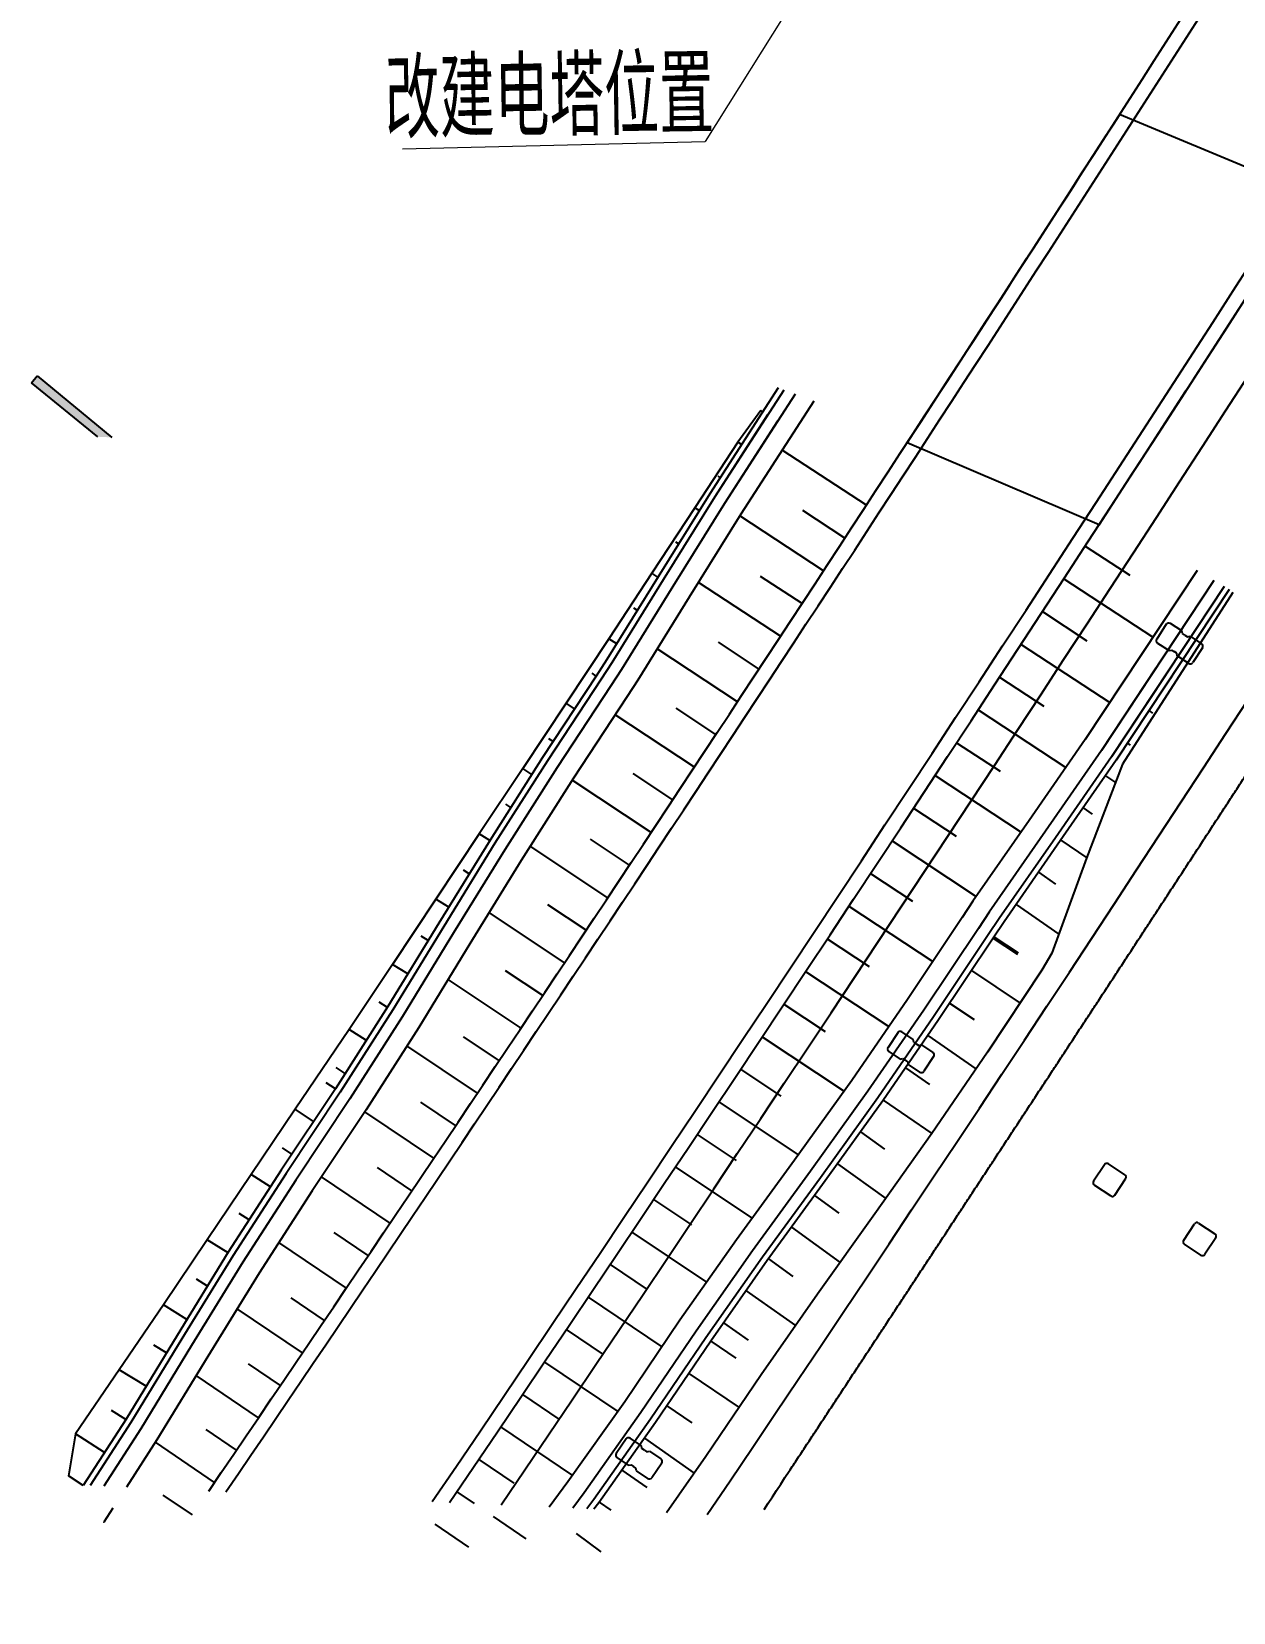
# Model space of a CAD drawing. Extents: x 141823 to 183823, y -39186 to 56515.
# Drawn here: x 147262 to 149103, y -18157 to -15735 of the extents above; entities that cross this region are included whole.
import ezdxf
from ezdxf.enums import TextEntityAlignment as Align

# ---------------------------------------------------------------- set-up
doc = ezdxf.new("R2010")
doc.units = 0
doc.header["$LTSCALE"] = 1000
doc.header["$MEASUREMENT"] = 0
for name, color, linetype in [('0-文字', 7, 'Continuous'), ('0-段落划分', 2, 'Continuous'), ('ql', 7, 'Continuous'), ('指北针', 7, 'Continuous'), ('桥-立柱', 5, 'Continuous')]:
    doc.layers.add(name, color=color, linetype=linetype)
doc.layers.add('标注', color=4, linetype='Continuous', lineweight=15)
doc.styles.get("Standard").update_dxf_attribs({"font": 'hztxt_e.shx', "width": 0.7, "bigfont": 'hztxt.shx'})

# ---------------------------------------------------------------- blocks, each defined once
blk = doc.blocks.new('ac')
at = {"layer": '指北针', "linetype": 'Continuous'}
blk.add_hatch(color=256, dxfattribs=at).paths.add_polyline_path([(-9952663.494, 2543638.207), (-9952663.494, 2543638.932), (-9952666.451, 2543634.978), (-9952666.085, 2543634.704)])
at = {"layer": '0-段落划分', "color": 2, "linetype": 'Continuous'}
for p, q in [((-9952653.776, 2543693.52), (-9952653.747, 2543693.569)), ((-9952658.575, 2543687.837), (-9952655.828, 2543692.504)), ((-9952652.058, 2543692.496), (-9952651.944, 2543692.687)), ((-9952650.34, 2543691.472), (-9952650.256, 2543691.614)), ((-9952660.299, 2543688.851), (-9952658.924, 2543691.19)), ((-9952648.632, 2543690.432), (-9952648.301, 2543690.962)), ((-9952655.126, 2543685.81), (-9952652.38, 2543690.477)), ((-9952656.85, 2543686.824), (-9952655.475, 2543689.163)), ((-9952646.935, 2543689.373), (-9952646.641, 2543689.845)), ((-9952645.239, 2543688.314), (-9952644.391, 2543689.673)), ((-9952651.68, 2543683.779), (-9952648.956, 2543688.396)), ((-9952641.853, 2543686.185), (-9952640.437, 2543688.436)), ((-9952643.546, 2543687.249), (-9952642.978, 2543688.151)), ((-9952653.403, 2543684.795), (-9952652.03, 2543687.123)), ((-9952648.237, 2543681.743), (-9952645.556, 2543686.271)), ((-9952640.15, 2543685.135), (-9952639.381, 2543686.412)), ((-9952640.078, 2543685.091), (-9952639.31, 2543686.372)), ((-9952638.363, 2543684.063), (-9952636.826, 2543686.626)), ((-9952649.958, 2543682.762), (-9952648.606, 2543685.048)), ((-9952636.648, 2543683.034), (-9952635.879, 2543684.316)), ((-9952634.941, 2543681.992), (-9952633.359, 2543684.533)), ((-9952644.796, 2543679.703), (-9952642.163, 2543684.136)), ((-9952646.516, 2543680.724), (-9952645.188, 2543682.964)), ((-9952641.358, 2543677.659), (-9952638.732, 2543682.068)), ((-9952633.243, 2543680.935), (-9952632.45, 2543682.209)), ((-9952631.544, 2543679.879), (-9952629.955, 2543682.432)), ((-9952643.077, 2543678.682), (-9952641.764, 2543680.891)), ((-9952628.188, 2543677.704), (-9952626.537, 2543680.249)), ((-9952637.922, 2543675.61), (-9952635.31, 2543679.985)), ((-9952629.866, 2543678.792), (-9952629.044, 2543680.059)), ((-9952639.64, 2543676.635), (-9952638.327, 2543678.837)), ((-9952634.489, 2543673.557), (-9952631.915, 2543677.858)), ((-9952626.513, 2543676.61), (-9952625.674, 2543677.883)), ((-9952624.843, 2543675.51), (-9952623.158, 2543678.069)), ((-9952661.852, 2543677.584), (-9952664.458, 2543673.154)), ((-9952660.128, 2543676.57), (-9952661.429, 2543674.36)), ((-9952636.206, 2543674.584), (-9952634.908, 2543676.755)), ((-9952658.405, 2543675.555), (-9952661.003, 2543671.149)), ((-9952631.059, 2543671.5), (-9952628.552, 2543675.677)), ((-9952623.172, 2543674.41), (-9952622.326, 2543675.696)), ((-9952621.484, 2543673.338), (-9952619.831, 2543675.948)), ((-9952656.682, 2543674.539), (-9952657.97, 2543672.357)), ((-9952632.774, 2543672.529), (-9952631.503, 2543674.648)), ((-9952654.96, 2543673.521), (-9952657.513, 2543669.204)), ((-9952627.631, 2543669.438), (-9952625.201, 2543673.474)), ((-9952619.794, 2543672.268), (-9952618.966, 2543673.576)), ((-9952618.838, 2543671.662), (-9952618.028, 2543672.985)), ((-9952617.131, 2543670.618), (-9952615.512, 2543673.267)), ((-9952653.239, 2543672.503), (-9952654.504, 2543670.368)), ((-9952629.345, 2543670.47), (-9952628.111, 2543672.523)), ((-9952666.376, 2543672.072), (-9952666.43, 2543671.978)), ((-9952651.519, 2543671.483), (-9952654.022, 2543667.261)), ((-9952624.206, 2543667.372), (-9952621.829, 2543671.309)), ((-9952664.646, 2543671.067), (-9952664.762, 2543670.868)), ((-9952615.425, 2543669.575), (-9952614.615, 2543670.899)), ((-9952613.729, 2543668.516), (-9952612.056, 2543671.137)), ((-9952662.917, 2543670.062), (-9952662.978, 2543669.957)), ((-9952649.799, 2543670.462), (-9952651.038, 2543668.374)), ((-9952625.918, 2543668.406), (-9952624.72, 2543670.393)), ((-9952661.179, 2543669.073), (-9952661.313, 2543668.833)), ((-9952648.079, 2543669.44), (-9952650.557, 2543665.275)), ((-9952620.784, 2543665.302), (-9952618.43, 2543669.186)), ((-9952659.432, 2543668.1), (-9952659.511, 2543667.958)), ((-9952646.361, 2543668.417), (-9952647.599, 2543666.338)), ((-9952622.495, 2543666.338), (-9952621.316, 2543668.287)), ((-9952612.043, 2543667.44), (-9952611.204, 2543668.753)), ((-9952644.643, 2543667.393), (-9952647.119, 2543663.245)), ((-9952657.685, 2543667.126), (-9952657.866, 2543666.799)), ((-9952617.364, 2543663.227), (-9952615.019, 2543667.087)), ((-9952610.357, 2543666.364), (-9952609.974, 2543666.964)), ((-9952608.694, 2543665.252), (-9952607.823, 2543666.555)), ((-9952655.937, 2543666.154), (-9952656.04, 2543665.968)), ((-9952642.926, 2543666.368), (-9952644.155, 2543664.31)), ((-9952619.073, 2543664.265), (-9952617.897, 2543666.203)), ((-9952654.189, 2543665.181), (-9952654.42, 2543664.766)), ((-9952641.209, 2543665.342), (-9952643.653, 2543661.259)), ((-9952613.946, 2543661.148), (-9952611.641, 2543664.931)), ((-9952652.488, 2543664.21), (-9952652.616, 2543663.993)), ((-9952639.493, 2543664.315), (-9952640.701, 2543662.298)), ((-9952615.655, 2543662.188), (-9952614.493, 2543664.099)), ((-9952637.777, 2543663.286), (-9952640.16, 2543659.316)), ((-9952650.766, 2543663.192), (-9952651.028, 2543662.749)), ((-9952609.358, 2543660.985), (-9952608.305, 2543662.708)), ((-9952649.044, 2543662.175), (-9952649.178, 2543661.948)), ((-9952636.063, 2543662.257), (-9952637.236, 2543660.304)), ((-9952612.239, 2543660.107), (-9952611.105, 2543661.965)), ((-9952647.315, 2543661.169), (-9952647.589, 2543660.691)), ((-9952634.349, 2543661.226), (-9952636.656, 2543657.391)), ((-9952645.58, 2543660.175), (-9952645.726, 2543659.919)), ((-9952632.635, 2543660.195), (-9952633.768, 2543658.314)), ((-9952610.532, 2543659.065), (-9952609.974, 2543659.978)), ((-9952608.826, 2543658.022), (-9952607.734, 2543659.805)), ((-9952643.844, 2543659.181), (-9952644.148, 2543658.631)), ((-9952630.923, 2543659.162), (-9952633.16, 2543655.453)), ((-9952642.093, 2543658.215), (-9952642.262, 2543657.909)), ((-9952629.211, 2543658.128), (-9952630.32, 2543656.294)), ((-9952640.343, 2543657.248), (-9952640.714, 2543656.576)), ((-9952627.499, 2543657.093), (-9952629.696, 2543653.46)), ((-9952638.59, 2543656.285), (-9952638.791, 2543655.915)), ((-9952625.788, 2543656.057), (-9952626.887, 2543654.245)), ((-9952636.835, 2543655.326), (-9952637.276, 2543654.518)), ((-9952635.08, 2543654.366), (-9952635.329, 2543653.933)), ((-9952624.078, 2543655.02), (-9952626.274, 2543651.405)), ((-9952622.369, 2543653.982), (-9952623.46, 2543652.187)), ((-9952633.346, 2543653.37), (-9952633.867, 2543652.462)), ((-9952620.66, 2543652.943), (-9952622.823, 2543649.391)), ((-9952631.612, 2543652.373), (-9952631.885, 2543651.898)), ((-9952630.793, 2543651.903), (-9952631.081, 2543651.424)), ((-9952618.952, 2543651.903), (-9952620.022, 2543650.147)), ((-9952629.079, 2543650.873), (-9952629.659, 2543649.907)), ((-9952617.244, 2543650.861), (-9952619.341, 2543647.424)), ((-9952627.364, 2543649.843), (-9952627.657, 2543649.356)), ((-9952615.538, 2543649.819), (-9952616.565, 2543648.137)), ((-9952625.642, 2543648.827), (-9952626.224, 2543647.82)), ((-9952613.831, 2543648.775), (-9952615.841, 2543645.494)), ((-9952623.91, 2543647.826), (-9952624.212, 2543647.304)), ((-9952612.126, 2543647.73), (-9952613.105, 2543646.132)), ((-9952622.179, 2543646.825), (-9952622.784, 2543645.732)), ((-9952610.421, 2543646.685), (-9952612.332, 2543643.573)), ((-9952620.429, 2543645.856), (-9952620.751, 2543645.274)), ((-9952608.717, 2543645.638), (-9952609.66, 2543644.104)), ((-9952618.679, 2543644.888), (-9952619.362, 2543643.653)), ((-9952616.926, 2543643.925), (-9952617.287, 2543643.265)), ((-9952615.171, 2543642.966), (-9952615.942, 2543641.554)), ((-9952613.416, 2543642.007), (-9952613.845, 2543641.266)), ((-9952611.686, 2543641.004), (-9952612.571, 2543639.477)), ((-9952609.955, 2543640.001), (-9952610.411, 2543639.214))]:
    blk.add_line(p, q, dxfattribs=at)
at = {"layer": '0-段落划分', "color": 2, "flags": 128}
blk.add_lwpolyline([(-9952610.375, 2543674.786), (-9952610.71, 2543674.984), (-9952611.044, 2543675.183), (-9952611.379, 2543675.381), (-9952611.713, 2543675.579), (-9952612.048, 2543675.777), (-9952612.383, 2543675.976, -0.000001), (-9952612.717, 2543676.174, -0.000001), (-9952613.052, 2543676.372, -0.000001), (-9952613.386, 2543676.57, -0.000002), (-9952613.721, 2543676.768, -0.000002), (-9952614.055, 2543676.967, -0.000002), (-9952614.39, 2543677.165, -0.000002), (-9952614.724, 2543677.363, -0.000002), (-9952615.059, 2543677.561, -0.000002), (-9952615.393, 2543677.759, -0.000003), (-9952615.728, 2543677.957, -0.000003), (-9952616.062, 2543678.156, -0.000003), (-9952616.397, 2543678.354, -0.000003), (-9952616.731, 2543678.552, -0.000003), (-9952617.066, 2543678.75, -0.000003), (-9952617.4, 2543678.948, -0.000004), (-9952617.735, 2543679.146, -0.000004), (-9952618.069, 2543679.344, -0.000004), (-9952618.404, 2543679.542, -0.000004), (-9952618.738, 2543679.741, -0.000004), (-9952619.073, 2543679.939, -0.000005), (-9952619.407, 2543680.137, -0.000005), (-9952619.742, 2543680.335, -0.000005), (-9952620.076, 2543680.533, -0.000005), (-9952620.411, 2543680.731, -0.000005), (-9952620.745, 2543680.929, -0.000005), (-9952621.08, 2543681.127, -0.000006), (-9952621.414, 2543681.325, -0.000006), (-9952621.749, 2543681.523, -0.000006), (-9952622.083, 2543681.721, -0.000006), (-9952622.418, 2543681.919, -0.000006), (-9952622.752, 2543682.117, -0.000006), (-9952623.087, 2543682.315, -0.000007), (-9952623.421, 2543682.513, -0.000007), (-9952623.756, 2543682.711, -0.000007), (-9952624.09, 2543682.909, -0.000007), (-9952624.425, 2543683.107, -0.000007), (-9952624.759, 2543683.305, -0.000007), (-9952625.094, 2543683.503, -0.000008), (-9952625.428, 2543683.7, -0.000008), (-9952625.763, 2543683.898, -0.000008), (-9952626.097, 2543684.096, -0.000008), (-9952626.432, 2543684.294, -0.000008), (-9952626.766, 2543684.492, -0.000008), (-9952627.101, 2543684.69, -0.000009), (-9952627.435, 2543684.887, -0.000009), (-9952627.77, 2543685.085, -0.000009), (-9952628.104, 2543685.283, -0.000009), (-9952628.439, 2543685.481, -0.000009), (-9952628.773, 2543685.679, -0.000009), (-9952629.108, 2543685.876, -0.00001), (-9952629.442, 2543686.074, -0.00001), (-9952629.777, 2543686.272, -0.00001), (-9952630.111, 2543686.469, -0.00001), (-9952630.446, 2543686.667, -0.00001), (-9952630.78, 2543686.865, -0.00001), (-9952631.115, 2543687.062, -0.000011), (-9952631.45, 2543687.26, -0.000011), (-9952631.784, 2543687.458, -0.000011), (-9952632.119, 2543687.655, -0.000011), (-9952632.453, 2543687.853, -0.000011), (-9952632.788, 2543688.05, -0.000011), (-9952633.122, 2543688.248, -0.000012), (-9952633.457, 2543688.445, -0.000012), (-9952633.791, 2543688.643, -0.000012), (-9952634.126, 2543688.84, -0.000012), (-9952634.461, 2543689.038, -0.000012), (-9952634.795, 2543689.235, -0.000012), (-9952635.13, 2543689.432, -0.000013), (-9952635.464, 2543689.63, -0.000013), (-9952635.799, 2543689.827, -0.000013), (-9952636.134, 2543690.025, -0.000013), (-9952636.468, 2543690.222, -0.000013), (-9952636.803, 2543690.419, -0.000013), (-9952637.137, 2543690.617, -0.000014), (-9952637.472, 2543690.814, -0.000014), (-9952637.807, 2543691.011, -0.000014), (-9952638.141, 2543691.208, -0.000014), (-9952638.476, 2543691.405, -0.000014), (-9952638.811, 2543691.603, -0.000015), (-9952639.145, 2543691.8, -0.000015), (-9952639.48, 2543691.997, -0.000015), (-9952639.815, 2543692.194, -0.000015), (-9952640.149, 2543692.391, -0.000015), (-9952640.484, 2543692.588, -0.000015), (-9952640.819, 2543692.785, -0.000016), (-9952641.153, 2543692.982, -0.000016), (-9952641.488, 2543693.179, -0.000016), (-9952641.823, 2543693.376, -0.000016), (-9952642.157, 2543693.573, -0.000016), (-9952642.492, 2543693.77, -0.000016), (-9952642.827, 2543693.967, -0.000017), (-9952643.162, 2543694.164, -0.000017), (-9952643.496, 2543694.361, -0.000017), (-9952643.831, 2543694.558, -0.000017), (-9952644.166, 2543694.754, -0.000017), (-9952644.501, 2543694.951, -0.000017), (-9952644.835, 2543695.148, -0.000018), (-9952645.17, 2543695.345, -0.000018), (-9952645.505, 2543695.541, -0.000018), (-9952645.84, 2543695.738, -0.000018), (-9952646.175, 2543695.935, -0.000018), (-9952646.51, 2543696.131, -0.000018), (-9952646.844, 2543696.328, -0.000019), (-9952647.179, 2543696.524, -0.000019), (-9952647.514, 2543696.721, -0.000019), (-9952647.849, 2543696.918, -0.000019), (-9952648.184, 2543697.114, -0.000019), (-9952648.519, 2543697.31, -0.000019), (-9952648.854, 2543697.507, -0.00002), (-9952649.189, 2543697.703, -0.00002), (-9952649.523, 2543697.9, -0.00002), (-9952649.858, 2543698.096, -0.00002), (-9952650.193, 2543698.292, -0.00002), (-9952650.528, 2543698.489, -0.00002)], format="xyb", dxfattribs=at)
at = {"layer": '0-段落划分', "color": 2, "linetype": 'Continuous', "flags": 128}
for points in [[(-9952658.287, 2543696.483), (-9952649.264, 2543691.279), (-9952644.377, 2543689.668), (-9952639.445, 2543688.125), (-9952638.552, 2543687.659)], [(-9952658.574, 2543696.029), (-9952649.611, 2543690.689), (-9952645.347, 2543688.028), (-9952641.092, 2543685.352), (-9952640.231, 2543684.833)], [(-9952658.428, 2543696.291), (-9952649.459, 2543690.948), (-9952645.194, 2543688.286), (-9952640.939, 2543685.61), (-9952640.078, 2543685.091)], [(-9952658.853, 2543695.497), (-9952649.916, 2543690.172), (-9952645.652, 2543687.512), (-9952641.398, 2543684.836), (-9952640.538, 2543684.318)], [(-9952659.314, 2543694.608), (-9952650.423, 2543689.312), (-9952646.161, 2543686.652), (-9952641.909, 2543683.976), (-9952641.049, 2543683.458)], [(-9952653.928, 2543693.261), (-9952649.611, 2543690.689), (-9952645.347, 2543688.028), (-9952641.092, 2543685.352), (-9952640.231, 2543684.833)], [(-9952654.232, 2543692.744), (-9952649.916, 2543690.172), (-9952645.652, 2543687.512), (-9952641.398, 2543684.836), (-9952640.538, 2543684.318)], [(-9952638.552, 2543687.659), (-9952634.237, 2543685.075), (-9952629.956, 2543682.433), (-9952625.716, 2543679.725), (-9952621.491, 2543676.99), (-9952617.231, 2543674.316), (-9952617.231, 2543674.316)], [(-9952640.078, 2543685.091), (-9952635.769, 2543682.507), (-9952631.501, 2543679.852), (-9952627.282, 2543677.117), (-9952623.083, 2543674.351), (-9952618.838, 2543671.662), (-9952618.838, 2543671.662)], [(-9952640.538, 2543684.318), (-9952636.23, 2543681.734), (-9952631.964, 2543679.08), (-9952627.746, 2543676.345), (-9952623.547, 2543673.58), (-9952619.304, 2543670.892), (-9952619.304, 2543670.892)], [(-9952640.538, 2543684.318), (-9952636.23, 2543681.734), (-9952631.964, 2543679.08), (-9952627.746, 2543676.345), (-9952623.547, 2543673.58), (-9952619.304, 2543670.892), (-9952619.304, 2543670.892)], [(-9952640.231, 2543684.833), (-9952635.922, 2543682.249), (-9952631.655, 2543679.595), (-9952627.437, 2543676.86), (-9952623.238, 2543674.094), (-9952618.993, 2543671.405), (-9952618.993, 2543671.405)], [(-9952640.231, 2543684.833), (-9952635.922, 2543682.249), (-9952631.655, 2543679.595), (-9952627.437, 2543676.86), (-9952623.238, 2543674.094), (-9952618.993, 2543671.405), (-9952618.993, 2543671.405)], [(-9952641.049, 2543683.458), (-9952636.742, 2543680.875), (-9952632.477, 2543678.222), (-9952628.261, 2543675.489), (-9952624.063, 2543672.725), (-9952619.821, 2543670.037), (-9952619.821, 2543670.037)], [(-9952667.032, 2543674.649), (-9952661.1, 2543671.202), (-9952656.74, 2543668.773), (-9952652.379, 2543666.346), (-9952651.518, 2543665.842)], [(-9952617.231, 2543674.316), (-9952612.939, 2543671.696), (-9952609.974, 2543669.818)], [(-9952667.53, 2543673.089), (-9952661.912, 2543669.825), (-9952657.555, 2543667.397), (-9952653.195, 2543664.971), (-9952652.335, 2543664.467)], [(-9952667.343, 2543673.675), (-9952661.607, 2543670.342), (-9952657.249, 2543667.914), (-9952652.889, 2543665.487), (-9952652.028, 2543664.983)], [(-9952667.624, 2543672.797), (-9952662.065, 2543669.567), (-9952657.707, 2543667.139), (-9952653.349, 2543664.713), (-9952652.488, 2543664.21)], [(-9952666.224, 2543672.33), (-9952661.912, 2543669.825), (-9952657.555, 2543667.397), (-9952653.195, 2543664.971), (-9952652.335, 2543664.467)], [(-9952665.92, 2543672.848), (-9952661.607, 2543670.342), (-9952657.249, 2543667.914), (-9952652.889, 2543665.487), (-9952652.028, 2543664.983)], [(-9952666.43, 2543671.978), (-9952664.762, 2543670.868), (-9952661.313, 2543668.833), (-9952657.866, 2543666.799), (-9952654.42, 2543664.766), (-9952651.028, 2543662.749), (-9952647.589, 2543660.691), (-9952644.148, 2543658.631), (-9952640.714, 2543656.576), (-9952637.276, 2543654.518), (-9952633.867, 2543652.462), (-9952629.659, 2543649.907), (-9952626.224, 2543647.82), (-9952622.784, 2543645.732), (-9952619.362, 2543643.653), (-9952615.942, 2543641.554), (-9952612.571, 2543639.477), (-9952610.411, 2543639.214)], [(-9952618.993, 2543671.405), (-9952614.707, 2543668.784), (-9952610.471, 2543666.081), (-9952609.974, 2543665.748)], [(-9952618.993, 2543671.405), (-9952614.707, 2543668.784), (-9952610.471, 2543666.081), (-9952609.974, 2543665.748)], [(-9952618.838, 2543671.662), (-9952614.551, 2543669.041), (-9952610.315, 2543666.337), (-9952609.974, 2543666.109)], [(-9952619.304, 2543670.892), (-9952615.018, 2543668.271), (-9952610.784, 2543665.569), (-9952609.974, 2543665.026)], [(-9952619.304, 2543670.892), (-9952615.018, 2543668.271), (-9952610.784, 2543665.569), (-9952609.974, 2543665.026)], [(-9952619.821, 2543670.037), (-9952615.537, 2543667.418), (-9952611.304, 2543664.716), (-9952609.974, 2543663.825)], [(-9952651.518, 2543665.842), (-9952647.222, 2543663.304), (-9952642.892, 2543660.823), (-9952638.52, 2543658.41), (-9952634.138, 2543656.015), (-9952629.81, 2543653.529), (-9952629.81, 2543653.529)], [(-9952652.028, 2543664.983), (-9952647.734, 2543662.446), (-9952643.405, 2543659.966), (-9952639.035, 2543657.554), (-9952634.654, 2543655.159), (-9952630.327, 2543652.673), (-9952630.327, 2543652.673)], [(-9952652.028, 2543664.983), (-9952647.734, 2543662.446), (-9952643.405, 2543659.966), (-9952639.035, 2543657.554), (-9952634.654, 2543655.159), (-9952630.327, 2543652.673), (-9952630.327, 2543652.673)], [(-9952652.488, 2543664.21), (-9952648.195, 2543661.673), (-9952643.867, 2543659.194), (-9952639.499, 2543656.782), (-9952635.119, 2543654.388), (-9952630.793, 2543651.903), (-9952630.793, 2543651.903)], [(-9952652.335, 2543664.467), (-9952648.041, 2543661.93), (-9952643.713, 2543659.451), (-9952639.344, 2543657.039), (-9952634.964, 2543654.645), (-9952630.638, 2543652.16), (-9952630.638, 2543652.16)], [(-9952652.335, 2543664.467), (-9952648.041, 2543661.93), (-9952643.713, 2543659.451), (-9952639.344, 2543657.039), (-9952634.964, 2543654.645), (-9952630.638, 2543652.16), (-9952630.638, 2543652.16)], [(-9952629.81, 2543653.529), (-9952625.532, 2543650.958), (-9952621.211, 2543648.458), (-9952616.84, 2543646.04), (-9952612.455, 2543643.644), (-9952609.974, 2543642.206)], [(-9952630.638, 2543652.16), (-9952626.362, 2543649.591), (-9952622.044, 2543647.092), (-9952617.675, 2543644.675), (-9952613.291, 2543642.281), (-9952609.974, 2543640.359)], [(-9952630.638, 2543652.16), (-9952626.362, 2543649.591), (-9952622.044, 2543647.092), (-9952617.675, 2543644.675), (-9952613.291, 2543642.281), (-9952609.974, 2543640.359)], [(-9952630.327, 2543652.673), (-9952626.051, 2543650.104), (-9952621.731, 2543647.605), (-9952617.362, 2543645.187), (-9952612.977, 2543642.792), (-9952609.974, 2543641.052)], [(-9952630.327, 2543652.673), (-9952626.051, 2543650.104), (-9952621.731, 2543647.605), (-9952617.362, 2543645.187), (-9952612.977, 2543642.792), (-9952609.974, 2543641.052)], [(-9952630.793, 2543651.903), (-9952626.518, 2543649.334), (-9952622.2, 2543646.836), (-9952617.831, 2543644.419), (-9952613.448, 2543642.025), (-9952609.955, 2543640.001)], [(-9952608.874, 2543641.569), (-9952608.134, 2543641.14), (-9952608.134, 2543641.14)]]:
    blk.add_lwpolyline(points, dxfattribs=at)
at = {"layer": '0-段落划分', "color": 2}
for radius, start in [(3170.751, 58.687986), (3161.751, 58.588725), (3159.501, 58.563804), (3158.751, 58.555488), (3149.751, 58.455328), (3149.001, 58.44695)]:
    blk.add_arc((-9954257.807, 2540962.97), radius, start, 61.095892, dxfattribs=at)
at = {"layer": 'ql', "color": 1, "linetype": 'Continuous'}
for p, q in [((-9952678.754, 2543699.58), (-9952682.403, 2543689.562)), ((-9952661.421, 2543689.505), (-9952665.133, 2543679.511))]:
    blk.add_line(p, q, dxfattribs=at)
for radius, start, end in [(3159.501, 59.651022, 60.014597), (3149.001, 59.617431, 59.981004)]:
    blk.add_arc((-9954257.807, 2540962.97), radius, start, end, dxfattribs=at)
at = {"layer": '指北针', "linetype": 'Continuous'}
for p, q in [((-9952666.451, 2543634.978), (-9952663.494, 2543638.932)), ((-9952663.494, 2543638.207), (-9952666.085, 2543634.704)), ((-9952666.085, 2543634.704), (-9952666.451, 2543634.978))]:
    blk.add_line(p, q, dxfattribs=at)
at = {"layer": '标注', "linetype": 'ByBlock'}
for p in [(-9952692.916, 2543675.73), (-9952678.923, 2543653.055)]:
    blk.add_line(p, (-9952680.014, 2543668.477), dxfattribs=at)
at = {"layer": '桥-立柱', "color": 1, "linetype": 'Continuous'}
for p, q in [((-9952625.321, 2543697.171), (-9952624.46, 2543696.662)), ((-9952626.035, 2543696.257), (-9952625.527, 2543697.118)), ((-9952624.407, 2543696.456), (-9952624.916, 2543695.595)), ((-9952625.121, 2543695.543), (-9952625.982, 2543696.051)), ((-9952655.949, 2543694.412), (-9952655.595, 2543695.016)), ((-9952655.39, 2543695.07), (-9952654.613, 2543694.614)), ((-9952656.202, 2543693.981), (-9952656.556, 2543693.377)), ((-9952656.065, 2543694.017), (-9952656.202, 2543693.981)), ((-9952655.989, 2543694.146), (-9952656.065, 2543694.017)), ((-9952655.989, 2543694.146), (-9952655.914, 2543694.276)), ((-9952655.914, 2543694.276), (-9952655.949, 2543694.412)), ((-9952654.56, 2543694.409), (-9952654.914, 2543693.805)), ((-9952656.503, 2543693.172), (-9952655.727, 2543692.717)), ((-9952655.521, 2543692.77), (-9952655.167, 2543693.374)), ((-9952655.203, 2543693.511), (-9952655.127, 2543693.64)), ((-9952655.167, 2543693.374), (-9952655.203, 2543693.511)), ((-9952655.051, 2543693.77), (-9952655.127, 2543693.64)), ((-9952654.914, 2543693.805), (-9952655.051, 2543693.77)), ((-9952628.324, 2543692.382), (-9952628.833, 2543691.521)), ((-9952627.258, 2543691.927), (-9952628.119, 2543692.435)), ((-9952627.713, 2543690.86), (-9952627.205, 2543691.721)), ((-9952628.78, 2543691.316), (-9952627.919, 2543690.807)), ((-9952634.456, 2543681.694), (-9952634.097, 2543682.295)), ((-9952633.892, 2543682.346), (-9952633.119, 2543681.885)), ((-9952634.713, 2543681.264), (-9952635.072, 2543680.663)), ((-9952634.576, 2543681.299), (-9952634.713, 2543681.264)), ((-9952634.499, 2543681.428), (-9952634.576, 2543681.299)), ((-9952634.499, 2543681.428), (-9952634.422, 2543681.557)), ((-9952634.422, 2543681.557), (-9952634.456, 2543681.694)), ((-9952633.563, 2543681.044), (-9952633.64, 2543680.915)), ((-9952633.426, 2543681.078), (-9952633.563, 2543681.044)), ((-9952633.067, 2543681.679), (-9952633.426, 2543681.078)), ((-9952635.02, 2543680.458), (-9952634.247, 2543679.996)), ((-9952634.041, 2543680.048), (-9952633.682, 2543680.649)), ((-9952633.717, 2543680.786), (-9952633.64, 2543680.915)), ((-9952633.682, 2543680.649), (-9952633.717, 2543680.786)), ((-9952613.064, 2543668.806), (-9952612.701, 2543669.404)), ((-9952612.494, 2543669.454), (-9952611.725, 2543668.986)), ((-9952613.324, 2543668.379), (-9952613.688, 2543667.78)), ((-9952613.187, 2543668.412), (-9952613.324, 2543668.379)), ((-9952613.109, 2543668.54), (-9952613.187, 2543668.412)), ((-9952613.109, 2543668.54), (-9952613.031, 2543668.668)), ((-9952613.031, 2543668.668), (-9952613.064, 2543668.806)), ((-9952612.176, 2543668.149), (-9952612.254, 2543668.021)), ((-9952612.039, 2543668.182), (-9952612.176, 2543668.149)), ((-9952611.675, 2543668.78), (-9952612.039, 2543668.182)), ((-9952613.637, 2543667.574), (-9952612.869, 2543667.107)), ((-9952612.662, 2543667.157), (-9952612.299, 2543667.755)), ((-9952612.332, 2543667.892), (-9952612.254, 2543668.021)), ((-9952612.299, 2543667.755), (-9952612.332, 2543667.892))]:
    blk.add_line(p, q, dxfattribs=at)
for centre, start, end in [((-9952625.397, 2543697.041), 59.42593, 149.42593), ((-9952624.536, 2543696.533), 329.42593, 59.42593), ((-9952625.906, 2543696.18), 149.42593, 239.42593), ((-9952625.045, 2543695.672), 239.42593, 329.42593), ((-9952655.466, 2543694.94), 59.5996, 149.5996), ((-9952654.689, 2543694.485), 329.5996, 59.5996), ((-9952656.427, 2543693.302), 149.5996, 239.5996), ((-9952655.651, 2543692.846), 239.5996, 329.5996), ((-9952628.195, 2543692.306), 59.42593, 149.42593), ((-9952628.704, 2543691.445), 149.42593, 239.42593), ((-9952627.334, 2543691.797), 329.42593, 59.42593), ((-9952627.843, 2543690.936), 239.42593, 329.42593), ((-9952633.968, 2543682.218), 59.1477, 149.1477), ((-9952633.196, 2543681.756), 329.1477, 59.1477), ((-9952634.943, 2543680.587), 149.1477, 239.1477), ((-9952634.17, 2543680.125), 239.1477, 329.1477), ((-9952612.572, 2543669.326), 58.6958, 148.69581), ((-9952611.803, 2543668.858), 328.69581, 58.69581), ((-9952613.56, 2543667.703), 148.69581, 238.69581), ((-9952612.791, 2543667.235), 238.69581, 328.69581)]:
    blk.add_arc(centre, 0.15, start, end, dxfattribs=at)
at = {"layer": '0-文字', "ltscale": 1000, "width": 0.7}
blk.add_text('改建电塔位置', height=4, rotation=93.55634, dxfattribs=at).set_placement((-9952682.44, 2543668.81), align=Align.MIDDLE_RIGHT)
blk = doc.blocks.new('zx')
at = {"layer": '标注', "linetype": 'ByBlock', "xscale": 29.99999999999998, "yscale": 29.99999999999998, "zscale": 29.99999999999998, "rotation": 267.2929497497675}
blk.add_blockref('ac', (-90141045.2, -294670498.8), dxfattribs=at)

msp = doc.modelspace()

# ---------------------------------------------------------------- block references
msp.add_blockref('zx', (-37321.5, 11464.3))

doc.saveas('drawing.dxf')
